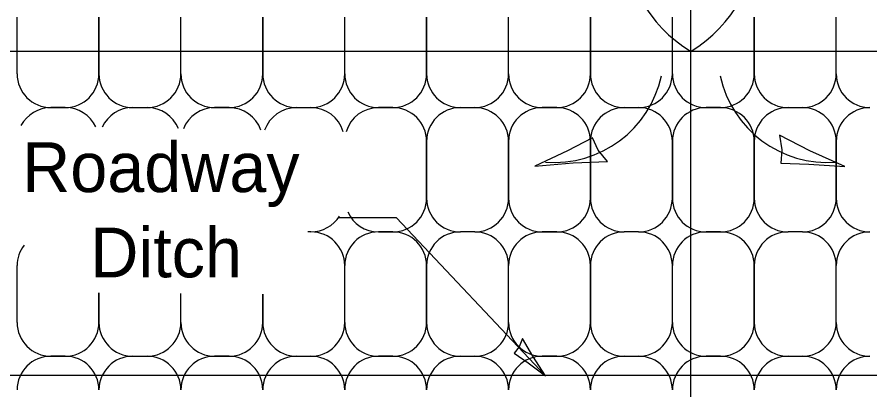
# Model space of a CAD drawing. Extents: x 0 to 2.83, y -0.12 to 1.83.
# Drawn here: x 0.6058 to 0.8057, y 0.6739 to 0.7614 of the extents above; entities that cross this region are included whole.
import ezdxf

# ---------------------------------------------------------------- set-up
doc = ezdxf.new("R2010")
doc.units = 0
doc.layers.add('RD_Pr_Roadway_Notes', color=7, linetype='Continuous')
doc.layers.add('SH_General_Details', color=7, linetype='Continuous')

msp = doc.modelspace()

# ---------------------------------------------------------------- linework, layer by layer
at = {"layer": 'RD_Pr_Roadway_Notes'}
for q in [(0.6810426488785043, 0.7143246745670833), (0.7296478155521646, 0.6772873412171997)]:
    msp.add_line((0.6947194822100893, 0.7143246745670833), q, dxfattribs=at)
msp.add_lwpolyline([(0.7243102524546876, 0.6859963531295455), (0.7234704426994517, 0.684085489551226), (0.7223457892803445, 0.6825932715142764), (0.7255873360505298, 0.6803307705918945), (0.7296478155521646, 0.6772873412171997), (0.7266939025787607, 0.6818334224226571)], close=True, dxfattribs=at)
at = {"layer": 'SH_General_Details'}
for p, q in [((0.7637306488817528, 0.3074713412324585), (0.7637306488817528, 1.619942257901529)), ((0.6057725655501679, 0.7480797578896082), (0.6057725655501679, 0.7613955912197626)), ((0.6057725655501679, 0.7480797578896082), (0.6057725655501679, 0.7613955912197626)), ((0.6057725655501679, 0.7480797578896082), (0.6057725655501679, 0.7613955912197626)), ((0.6249783988861337, 0.7480797578896082), (0.6249783988861337, 0.7613955912197626)), ((0.6249783988861337, 0.7613955912197626), (0.6249783988861337, 0.7480797578896082)), ((0.6249783988861337, 0.7613955912197626), (0.6249783988861337, 0.7480797578896082)), ((0.6441842322220996, 0.7480797578896082), (0.6441842322220996, 0.7613955912197626)), ((0.6441842322220996, 0.7480797578896082), (0.6441842322220996, 0.7613955912197626)), ((0.6441842322220996, 0.7480797578896082), (0.6441842322220996, 0.7613955912197626)), ((0.6633900655379489, 0.7480797578896082), (0.6633900655379489, 0.7613955912197626)), ((0.6633900655379489, 0.7613955912197626), (0.6633900655379489, 0.7480797578896082)), ((0.6633900655379489, 0.7613955912197626), (0.6633900655379489, 0.7480797578896082)), ((0.6825958988731697, 0.7480797578896082), (0.6825958988731697, 0.7613955912197626)), ((0.6825958988731697, 0.7480797578896082), (0.6825958988731697, 0.7613955912197626)), ((0.6825958988731697, 0.7480797578896082), (0.6825958988731697, 0.7613955912197626)), ((0.7018017322091356, 0.7480797578896082), (0.7018017322091356, 0.7613955912197626)), ((0.7018017322091356, 0.7613955912197626), (0.7018017322091356, 0.7480797578896082)), ((0.7018017322091356, 0.7613955912197626), (0.7018017322091356, 0.7480797578896082)), ((0.7210075655451015, 0.7480797578896082), (0.7210075655451015, 0.7613955912197626)), ((0.7210075655451015, 0.7480797578896082), (0.7210075655451015, 0.7613955912197626)), ((0.7210075655451015, 0.7480797578896082), (0.7210075655451015, 0.7613955912197626)), ((0.7402133988803223, 0.7480797578896082), (0.7402133988803223, 0.7613955912197626)), ((0.7402133988803223, 0.7613955912197626), (0.7402133988803223, 0.7480797578896082)), ((0.7402133988803223, 0.7613955912197626), (0.7402133988803223, 0.7480797578896082)), ((0.7594192322162882, 0.7480797578896082), (0.7594192322162882, 0.7613955912197626)), ((0.7594192322162882, 0.7480797578896082), (0.7594192322162882, 0.7613955912197626)), ((0.7594192322162882, 0.7480797578896082), (0.7594192322162882, 0.7613955912197626)), ((0.778625065552254, 0.7480797578896082), (0.778625065552254, 0.7613955912197626)), ((0.778625065552254, 0.7613955912197626), (0.778625065552254, 0.7480797578896082)), ((0.778625065552254, 0.7613955912197626), (0.778625065552254, 0.7480797578896082)), ((0.7978308988874748, 0.7480797578896082), (0.7978308988874748, 0.7613955912197626)), ((0.7978308988874748, 0.7480797578896082), (0.7978308988874748, 0.7613955912197626)), ((0.7978308988874748, 0.7480797578896082), (0.7978308988874748, 0.7613955912197626)), ((0.5357306488817528, 0.7533902578952408), (0.9917306488817528, 0.7533902578952408)), ((0.6136892322173313, 0.7401630912224448), (0.6170617322197154, 0.7401630912224448)), ((0.6170617322197154, 0.7401630912224448), (0.6136892322173313, 0.7401630912224448)), ((0.6136892322173313, 0.7401630912224448), (0.6170617322197154, 0.7401630912224448)), ((0.632895065552552, 0.7401630912224448), (0.6362675655549362, 0.7401630912224448)), ((0.632895065552552, 0.7401630912224448), (0.6362675655549362, 0.7401630912224448)), ((0.652100898888518, 0.7401630912224448), (0.6554733988707856, 0.7401630912224448)), ((0.6554733988707856, 0.7401630912224448), (0.652100898888518, 0.7401630912224448)), ((0.652100898888518, 0.7401630912224448), (0.6554733988707856, 0.7401630912224448)), ((0.6713067322043672, 0.7401630912224448), (0.6746792322067514, 0.7401630912224448)), ((0.6713067322043672, 0.7401630912224448), (0.6746792322067514, 0.7401630912224448)), ((0.6905125655403331, 0.7401630912224448), (0.6938850655427173, 0.7401630912224448)), ((0.6938850655427173, 0.7401630912224448), (0.6905125655403331, 0.7401630912224448)), ((0.6905125655403331, 0.7401630912224448), (0.6938850655427173, 0.7401630912224448)), ((0.7097183988755539, 0.7401630912224448), (0.7130908988779381, 0.7401630912224448)), ((0.7097183988755539, 0.7401630912224448), (0.7130908988779381, 0.7401630912224448)), ((0.7289242322115198, 0.7401630912224448), (0.732296732213904, 0.7401630912224448)), ((0.7289242322115198, 0.7401630912224448), (0.732296732213904, 0.7401630912224448)), ((0.732296732213904, 0.7401630912224448), (0.7289242322115198, 0.7401630912224448)), ((0.7481300655474856, 0.7401630912224448), (0.7515025655498698, 0.7401630912224448)), ((0.7481300655474856, 0.7401630912224448), (0.7515025655498698, 0.7401630912224448)), ((0.7673358988827065, 0.7401630912224448), (0.7707083988850907, 0.7401630912224448)), ((0.7673358988827065, 0.7401630912224448), (0.7707083988850907, 0.7401630912224448)), ((0.7707083988850907, 0.7401630912224448), (0.7673358988827065, 0.7401630912224448)), ((0.7865417322186723, 0.7401630912224448), (0.7899142322210565, 0.7401630912224448)), ((0.7865417322186723, 0.7401630912224448), (0.7899142322210565, 0.7401630912224448)), ((0.7018017322091356, 0.7189305912258721), (0.7018017322091356, 0.7322464245560265)), ((0.7018017322091356, 0.7322464245560265), (0.7018017322091356, 0.7189305912258721)), ((0.7210075655451015, 0.7322464245560265), (0.7210075655451015, 0.7189305912258721)), ((0.7210075655451015, 0.7189305912258721), (0.7210075655451015, 0.7322464245560265)), ((0.7402133988803223, 0.7322464245560265), (0.7402133988803223, 0.7189305912258721)), ((0.7402133988803223, 0.7189305912258721), (0.7402133988803223, 0.7322464245560265)), ((0.7594192322162882, 0.7322464245560265), (0.7594192322162882, 0.7189305912258721)), ((0.7594192322162882, 0.7189305912258721), (0.7594192322162882, 0.7322464245560265)), ((0.778625065552254, 0.7322464245560265), (0.778625065552254, 0.7189305912258721)), ((0.778625065552254, 0.7189305912258721), (0.778625065552254, 0.7322464245560265)), ((0.7978308988874748, 0.7322464245560265), (0.7978308988874748, 0.7189305912258721)), ((0.7978308988874748, 0.7189305912258721), (0.7978308988874748, 0.7322464245560265)), ((0.6746792322067514, 0.7110139245594538), (0.6739508988728717, 0.7110139245594538)), ((0.6746792322067514, 0.7110139245594538), (0.6739508988728717, 0.7110139245594538)), ((0.6905125655403331, 0.7110139245594538), (0.6938850655427173, 0.7110139245594538)), ((0.6938850655427173, 0.7110139245594538), (0.6905125655403331, 0.7110139245594538)), ((0.7130908988779381, 0.7110139245594538), (0.7097183988755539, 0.7110139245594538)), ((0.7130908988779381, 0.7110139245594538), (0.7097183988755539, 0.7110139245594538)), ((0.7289242322115198, 0.7110139245594538), (0.732296732213904, 0.7110139245594538)), ((0.732296732213904, 0.7110139245594538), (0.7289242322115198, 0.7110139245594538)), ((0.7515025655498698, 0.7110139245594538), (0.7481300655474856, 0.7110139245594538)), ((0.7515025655498698, 0.7110139245594538), (0.7481300655474856, 0.7110139245594538)), ((0.7673358988827065, 0.7110139245594538), (0.7707083988850907, 0.7110139245594538)), ((0.7707083988850907, 0.7110139245594538), (0.7673358988827065, 0.7110139245594538)), ((0.7899142322210565, 0.7110139245594538), (0.7865417322186723, 0.7110139245594538)), ((0.7899142322210565, 0.7110139245594538), (0.7865417322186723, 0.7110139245594538)), ((0.6057725655501679, 0.689781424562136), (0.6057725655501679, 0.7030972578922905)), ((0.6057725655501679, 0.689781424562136), (0.6057725655501679, 0.7030972578922905)), ((0.6057725655501679, 0.689781424562136), (0.6057725655501679, 0.7030972578922905)), ((0.6825958988731697, 0.689781424562136), (0.6825958988731697, 0.7030972578922905)), ((0.6825958988731697, 0.689781424562136), (0.6825958988731697, 0.7030972578922905)), ((0.6825958988731697, 0.689781424562136), (0.6825958988731697, 0.7030972578922905)), ((0.7018017322091356, 0.689781424562136), (0.7018017322091356, 0.7030972578922905)), ((0.7018017322091356, 0.7030972578922905), (0.7018017322091356, 0.689781424562136)), ((0.7018017322091356, 0.7030972578922905), (0.7018017322091356, 0.689781424562136)), ((0.7210075655451015, 0.689781424562136), (0.7210075655451015, 0.7030972578922905)), ((0.7210075655451015, 0.689781424562136), (0.7210075655451015, 0.7030972578922905)), ((0.7210075655451015, 0.689781424562136), (0.7210075655451015, 0.7030972578922905)), ((0.7402133988803223, 0.689781424562136), (0.7402133988803223, 0.7030972578922905)), ((0.7402133988803223, 0.7030972578922905), (0.7402133988803223, 0.689781424562136)), ((0.7402133988803223, 0.7030972578922905), (0.7402133988803223, 0.689781424562136)), ((0.7594192322162882, 0.689781424562136), (0.7594192322162882, 0.7030972578922905)), ((0.7594192322162882, 0.689781424562136), (0.7594192322162882, 0.7030972578922905)), ((0.7594192322162882, 0.689781424562136), (0.7594192322162882, 0.7030972578922905)), ((0.778625065552254, 0.689781424562136), (0.778625065552254, 0.7030972578922905)), ((0.778625065552254, 0.7030972578922905), (0.778625065552254, 0.689781424562136)), ((0.778625065552254, 0.7030972578922905), (0.778625065552254, 0.689781424562136)), ((0.7978308988874748, 0.689781424562136), (0.7978308988874748, 0.7030972578922905)), ((0.7978308988874748, 0.689781424562136), (0.7978308988874748, 0.7030972578922905)), ((0.7978308988874748, 0.689781424562136), (0.7978308988874748, 0.7030972578922905)), ((0.6249783988861337, 0.689781424562136), (0.6249783988861337, 0.6967480912211038)), ((0.6249783988861337, 0.6967480912211038), (0.6249783988861337, 0.689781424562136)), ((0.6249783988861337, 0.6967480912211038), (0.6249783988861337, 0.689781424562136)), ((0.6441842322220996, 0.689781424562136), (0.6441842322220996, 0.6965929245556391)), ((0.6441842322220996, 0.689781424562136), (0.6441842322220996, 0.6965929245556391)), ((0.6441842322220996, 0.689781424562136), (0.6441842322220996, 0.6965929245556391)), ((0.6633900655379489, 0.689781424562136), (0.6633900655379489, 0.6964377578894294)), ((0.6633900655379489, 0.6964377578894294), (0.6633900655379489, 0.689781424562136)), ((0.6633900655379489, 0.6964377578894294), (0.6633900655379489, 0.689781424562136)), ((0.6136892322173313, 0.6818647578957178), (0.6170617322197154, 0.6818647578957178)), ((0.6136892322173313, 0.6818647578957178), (0.6170617322197154, 0.6818647578957178)), ((0.6170617322197154, 0.6818647578957178), (0.6136892322173313, 0.6818647578957178)), ((0.632895065552552, 0.6818647578957178), (0.6362675655549362, 0.6818647578957178)), ((0.632895065552552, 0.6818647578957178), (0.6362675655549362, 0.6818647578957178)), ((0.652100898888518, 0.6818647578957178), (0.6554733988707856, 0.6818647578957178)), ((0.652100898888518, 0.6818647578957178), (0.6554733988707856, 0.6818647578957178)), ((0.6554733988707856, 0.6818647578957178), (0.652100898888518, 0.6818647578957178)), ((0.6713067322043672, 0.6818647578957178), (0.6746792322067514, 0.6818647578957178)), ((0.6713067322043672, 0.6818647578957178), (0.6746792322067514, 0.6818647578957178)), ((0.6905125655403331, 0.6818647578957178), (0.6938850655427173, 0.6818647578957178)), ((0.6905125655403331, 0.6818647578957178), (0.6938850655427173, 0.6818647578957178)), ((0.6938850655427173, 0.6818647578957178), (0.6905125655403331, 0.6818647578957178)), ((0.7097183988755539, 0.6818647578957178), (0.7130908988779381, 0.6818647578957178)), ((0.7097183988755539, 0.6818647578957178), (0.7130908988779381, 0.6818647578957178)), ((0.7289242322115198, 0.6818647578957178), (0.732296732213904, 0.6818647578957178)), ((0.7289242322115198, 0.6818647578957178), (0.732296732213904, 0.6818647578957178)), ((0.732296732213904, 0.6818647578957178), (0.7289242322115198, 0.6818647578957178)), ((0.7481300655474856, 0.6818647578957178), (0.7515025655498698, 0.6818647578957178)), ((0.7481300655474856, 0.6818647578957178), (0.7515025655498698, 0.6818647578957178)), ((0.7673358988827065, 0.6818647578957178), (0.7707083988850907, 0.6818647578957178)), ((0.7673358988827065, 0.6818647578957178), (0.7707083988850907, 0.6818647578957178)), ((0.7707083988850907, 0.6818647578957178), (0.7673358988827065, 0.6818647578957178)), ((0.7865417322186723, 0.6818647578957178), (0.7899142322210565, 0.6818647578957178)), ((0.7865417322186723, 0.6818647578957178), (0.7899142322210565, 0.6818647578957178)), ((0.5357306488817528, 0.6773902578952409), (0.9917306488817528, 0.6773902578952409))]:
    msp.add_line(p, q, dxfattribs=at)
for points in [[(0.7441733463471726, 0.7274866288902856), (0.742019471850802, 0.7302184256518878), (0.7407045776715473, 0.7330415145757294), (0.7348376718228653, 0.7300437720621622), (0.7271805741062358, 0.7264526009360947), (0.7361820790639118, 0.7272391246760882)], [(0.7845101718177989, 0.7336597117389239), (0.7850720599560037, 0.730226612469057), (0.784855665233542, 0.7271198535169161), (0.7914404693512216, 0.7269021399820841), (0.7998789608148829, 0.7263368812004722), (0.7916221120422676, 0.7300070528189339)]]:
    msp.add_lwpolyline(points, close=True, dxfattribs=at)
for centre, radius, start, end in [((0.7809611741175845, 0.7815738638440765), 0.03307977721550267, 121.39292222222224, 238.42699444444446), ((0.7464983862308756, 0.7815738638440765), 0.03307977721550269, 301.57300555555554, 58.607077777777775), ((0.6136883635191217, 0.7480802632177866), 0.007916666666666666, 180, 270), ((0.6170608635013893, 0.7480802632177866), 0.007916666666666666, 270, 360), ((0.6328941968349711, 0.7480802632177866), 0.007916666666666666, 180, 270), ((0.6362666968373553, 0.7480802632177866), 0.007916666666666666, 270, 360), ((0.6521000301709369, 0.7480802632177866), 0.007916666666666666, 180, 270), ((0.6554725301733211, 0.7480802632177866), 0.007916666666666666, 270, 360), ((0.6713058635061577, 0.7480802632177866), 0.007916666666666666, 180, 270), ((0.6746783635085419, 0.7480802632177866), 0.007916666666666666, 270, 360), ((0.6905116968421235, 0.7480802632177866), 0.007916666666666666, 180, 270), ((0.6938841968445078, 0.7480802632177866), 0.007916666666666666, 270, 360), ((0.7097175301780895, 0.7480802632177866), 0.007916666666666666, 180, 270), ((0.7130900301804737, 0.7480802632177866), 0.007916666666666666, 270, 360), ((0.7289233635133102, 0.7480802632177866), 0.007916666666666666, 180, 270), ((0.7322958635156944, 0.7480802632177866), 0.007916666666666666, 270, 360), ((0.7481291968492761, 0.7480802632177866), 0.007916666666666666, 180, 270), ((0.7515016968516604, 0.7480802632177866), 0.007916666666666666, 270, 360), ((0.767335030185242, 0.7480802632177866), 0.007916666666666666, 180, 270), ((0.7707075301675096, 0.7480802632177866), 0.007916666666666666, 270, 360), ((0.7865408635010913, 0.7480802632177866), 0.007916666666666666, 180, 270), ((0.7899133635034755, 0.7480802632177866), 0.007916666666666666, 270, 360), ((0.8057466968363121, 0.7480802632177866), 0.007916666666666666, 180, 270), ((0.7316299594311014, 0.7530706451537705), 0.02580045159576724, 265.59192222222225, 347.759425), ((0.7958296009367302, 0.7530706451537705), 0.025800451595767247, 192.24057499999998, 274.40807777777775), ((0.6136883635191217, 0.7322469298842049), 0.007916666666666666, 90.00000000000006, 152.05950833333338), ((0.6170608635013893, 0.7322469298842049), 0.007916666666666666, 25.185916666666657, 90), ((0.6328941968349711, 0.7322469298842049), 0.007916666666666666, 90, 155.04551666666669), ((0.6362666968373553, 0.7322469298842049), 0.007916666666666666, 22.212644444444436, 90), ((0.6521000301709369, 0.7322469298842049), 0.007916666666666666, 90, 157.96421388888893), ((0.6554725301733211, 0.7322469298842049), 0.007916666666666666, 19.304530555555544, 90), ((0.6713058635061577, 0.7322469298842049), 0.007916666666666666, 90, 160.82708055555554), ((0.6746783635085419, 0.7322469298842049), 0.007916666666666666, 16.45040833333333, 90), ((0.6905116968421235, 0.7322469298842049), 0.007916666666666666, 90.00000000000006, 163.644), ((0.6938841968445078, 0.7322469298842049), 0.007916666666666666, 0, 90), ((0.7097175301780895, 0.7322469298842049), 0.007916666666666666, 90, 180), ((0.7130900301804737, 0.7322469298842049), 0.007916666666666666, 0, 90), ((0.7289233635133102, 0.7322469298842049), 0.007916666666666666, 90, 180), ((0.7322958635156944, 0.7322469298842049), 0.007916666666666666, 0, 90), ((0.7481291968492761, 0.7322469298842049), 0.007916666666666666, 90, 180), ((0.7515016968516604, 0.7322469298842049), 0.007916666666666666, 0, 90), ((0.767335030185242, 0.7322469298842049), 0.007916666666666666, 90, 180), ((0.7707075301675096, 0.7322469298842049), 0.007916666666666666, 0, 90), ((0.7865408635010913, 0.7322469298842049), 0.007916666666666666, 90, 180), ((0.7899133635034755, 0.7322469298842049), 0.007916666666666666, 0, 90), ((0.8057466968363121, 0.7322469298842049), 0.007916666666666666, 90, 180), ((0.6938841968445078, 0.7189310965540505), 0.007916666666666666, 270, 360), ((0.7097175301780895, 0.7189310965540505), 0.007916666666666666, 180, 270), ((0.7130900301804737, 0.7189310965540505), 0.007916666666666666, 270, 360), ((0.7289233635133102, 0.7189310965540505), 0.007916666666666666, 180, 270), ((0.7322958635156944, 0.7189310965540505), 0.007916666666666666, 270, 360), ((0.7481291968492761, 0.7189310965540505), 0.007916666666666666, 180, 270), ((0.7515016968516604, 0.7189310965540505), 0.007916666666666666, 270, 360), ((0.767335030185242, 0.7189310965540505), 0.007916666666666666, 180, 270), ((0.7707075301675096, 0.7189310965540505), 0.007916666666666666, 270, 360), ((0.7865408635010913, 0.7189310965540505), 0.007916666666666666, 180, 270), ((0.7899133635034755, 0.7189310965540505), 0.007916666666666666, 270, 360), ((0.8057466968363121, 0.7189310965540505), 0.007916666666666666, 180, 270), ((0.6746783635085419, 0.7189310965540505), 0.007916666666666666, 270, 327.99443888888885), ((0.6905116968421235, 0.7189310965540505), 0.007916666666666666, 204.20702222222224, 270), ((0.6746783635085419, 0.7030977632204689), 0.007916666666666666, 0, 90), ((0.6905116968421235, 0.7030977632204689), 0.007916666666666666, 90, 180), ((0.6938841968445078, 0.7030977632204689), 0.007916666666666666, 0, 90), ((0.7097175301780895, 0.7030977632204689), 0.007916666666666666, 90, 180), ((0.7130900301804737, 0.7030977632204689), 0.007916666666666666, 0, 90), ((0.7289233635133102, 0.7030977632204689), 0.007916666666666666, 90, 180), ((0.7322958635156944, 0.7030977632204689), 0.007916666666666666, 0, 90), ((0.7481291968492761, 0.7030977632204689), 0.007916666666666666, 90, 180), ((0.7515016968516604, 0.7030977632204689), 0.007916666666666666, 0, 90), ((0.767335030185242, 0.7030977632204689), 0.007916666666666666, 90, 180), ((0.7707075301675096, 0.7030977632204689), 0.007916666666666666, 0, 90), ((0.7865408635010913, 0.7030977632204689), 0.007916666666666666, 90, 180), ((0.7899133635034755, 0.7030977632204689), 0.007916666666666666, 0, 90), ((0.8057466968363121, 0.7030977632204689), 0.007916666666666666, 90, 180), ((0.6136883635191217, 0.7030977632204689), 0.007916666666666666, 142.53170833333334, 180), ((0.6136883635191217, 0.6897819298903144), 0.007916666666666666, 180, 270), ((0.6170608635013893, 0.6897819298903144), 0.007916666666666666, 270, 360), ((0.6328941968349711, 0.6897819298903144), 0.007916666666666666, 180, 270), ((0.6362666968373553, 0.6897819298903144), 0.007916666666666666, 270, 360), ((0.6521000301709369, 0.6897819298903144), 0.007916666666666666, 180, 270), ((0.6554725301733211, 0.6897819298903144), 0.007916666666666666, 270, 360), ((0.6713058635061577, 0.6897819298903144), 0.007916666666666666, 180, 270), ((0.6746783635085419, 0.6897819298903144), 0.007916666666666666, 270, 360), ((0.6905116968421235, 0.6897819298903144), 0.007916666666666666, 180, 270), ((0.6938841968445078, 0.6897819298903144), 0.007916666666666666, 270, 360), ((0.7097175301780895, 0.6897819298903144), 0.007916666666666666, 180, 270), ((0.7130900301804737, 0.6897819298903144), 0.007916666666666666, 270, 360), ((0.7289233635133102, 0.6897819298903144), 0.007916666666666666, 180, 270), ((0.7322958635156944, 0.6897819298903144), 0.007916666666666666, 270, 360), ((0.7481291968492761, 0.6897819298903144), 0.007916666666666666, 180, 270), ((0.7515016968516604, 0.6897819298903144), 0.007916666666666666, 270, 360), ((0.767335030185242, 0.6897819298903144), 0.007916666666666666, 180, 270), ((0.7707075301675096, 0.6897819298903144), 0.007916666666666666, 270, 360), ((0.7865408635010913, 0.6897819298903144), 0.007916666666666666, 180, 270), ((0.7899133635034755, 0.6897819298903144), 0.007916666666666666, 270, 360), ((0.8057466968363121, 0.6897819298903144), 0.007916666666666666, 180, 270), ((0.6136883635191217, 0.6739485965574779), 0.007916666666666666, 90, 180), ((0.6170608635013893, 0.6739485965574779), 0.007916666666666666, 0, 90), ((0.6328941968349711, 0.6739485965574779), 0.007916666666666666, 90, 180), ((0.6362666968373553, 0.6739485965574779), 0.007916666666666666, 0, 90), ((0.6521000301709369, 0.6739485965574779), 0.007916666666666666, 90, 180), ((0.6554725301733211, 0.6739485965574779), 0.007916666666666666, 0, 90), ((0.6713058635061577, 0.6739485965574779), 0.007916666666666666, 90, 180), ((0.6746783635085419, 0.6739485965574779), 0.007916666666666666, 0, 90), ((0.6905116968421235, 0.6739485965574779), 0.007916666666666666, 90, 180), ((0.6938841968445078, 0.6739485965574779), 0.007916666666666666, 0, 90), ((0.7097175301780895, 0.6739485965574779), 0.007916666666666666, 90, 180), ((0.7130900301804737, 0.6739485965574779), 0.007916666666666666, 0, 90), ((0.7289233635133102, 0.6739485965574779), 0.007916666666666666, 90, 180), ((0.7322958635156944, 0.6739485965574779), 0.007916666666666666, 0, 90), ((0.7481291968492761, 0.6739485965574779), 0.007916666666666666, 90, 180), ((0.7515016968516604, 0.6739485965574779), 0.007916666666666666, 0, 90), ((0.767335030185242, 0.6739485965574779), 0.007916666666666666, 90, 180), ((0.7707075301675096, 0.6739485965574779), 0.007916666666666666, 0, 90), ((0.7865408635010913, 0.6739485965574779), 0.007916666666666666, 90, 180), ((0.7899133635034755, 0.6739485965574779), 0.007916666666666666, 0, 90), ((0.8057466968363121, 0.6739485965574779), 0.007916666666666666, 90, 180)]:
    msp.add_arc(centre, radius, start, end, dxfattribs=at)

# ---------------------------------------------------------------- texts
at = {"layer": 'RD_Pr_Roadway_Notes'}
for s, p in [('Roadway', (0.6069809055234019, 0.7203503146568931)), ('Ditch', (0.6229551911748433, 0.7003503146568931))]:
    msp.add_text(s, height=0.011666669999999999, dxfattribs=at).set_placement(p)

doc.saveas('drawing.dxf')
